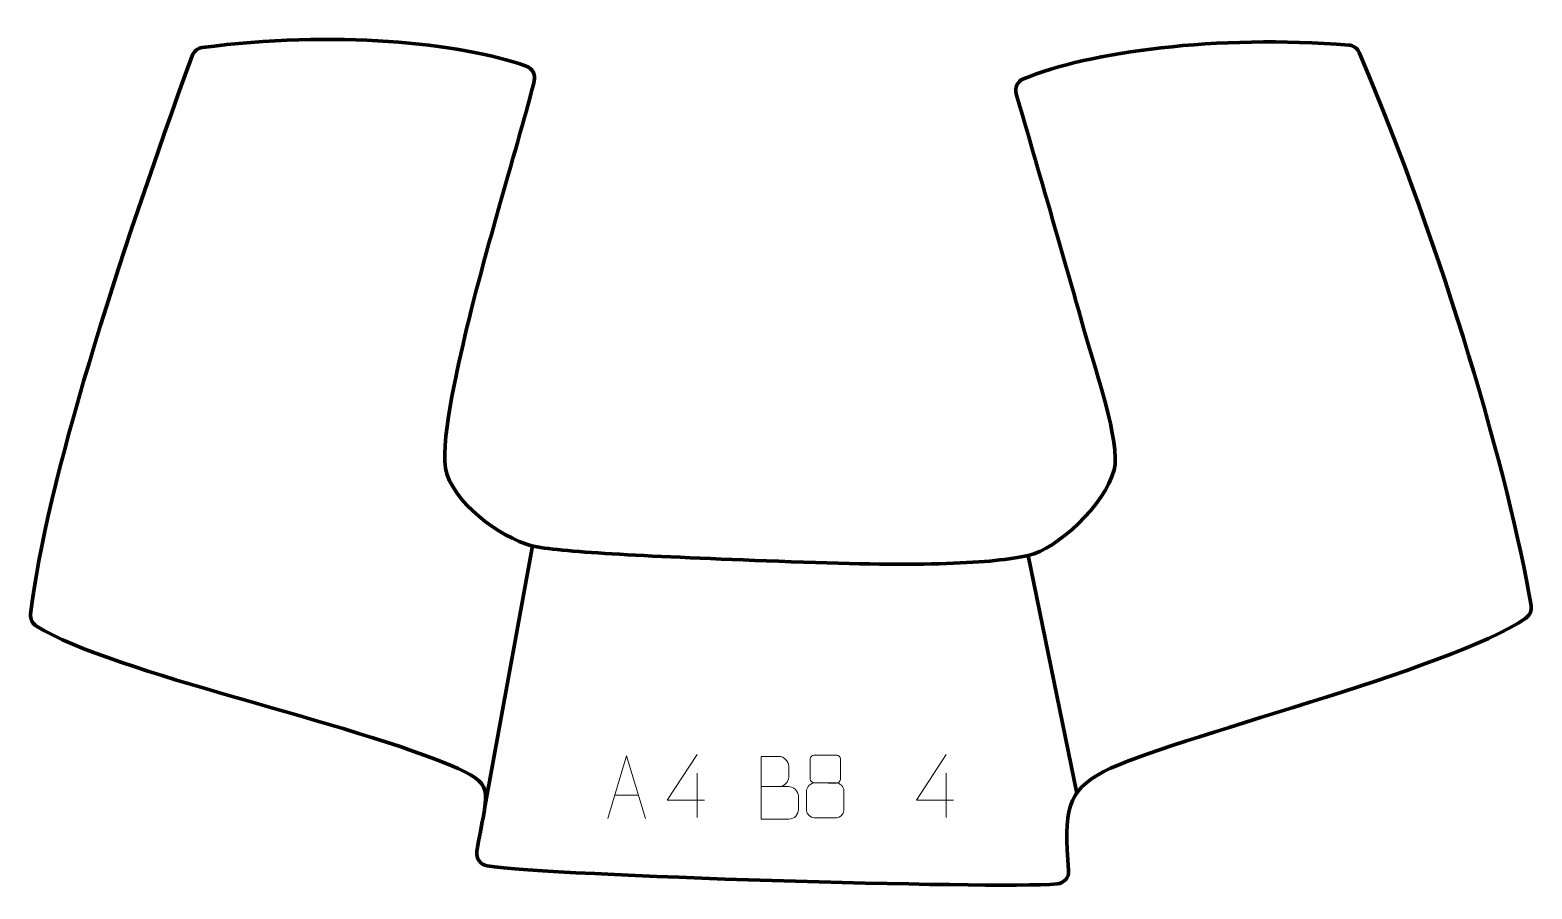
# Model space of a CAD drawing. Header units: millimetres. Extents: x -301 to 296, y -174 to 168.
import ezdxf

# ---------------------------------------------------------------- set-up
doc = ezdxf.new("R2010")
doc.units = ezdxf.units.MM
doc.header["$MEASUREMENT"] = 0
for name, color, linetype in [('layer 1', 7, 'Continuous'), ('layer 2', 7, 'Continuous'), ('layer 3', 7, 'Continuous')]:
    doc.layers.add(name, color=color, linetype=linetype)

msp = doc.modelspace()

# ---------------------------------------------------------------- linework, layer by layer
at = {"layer": 'layer 1', "color": 250, "lineweight": 9}
for points, knots in [([(-71.1636, -145.6136), (-71.1636, -145.6136), (-63.7926, -120.6601), (-63.7926, -120.6601), (-63.7926, -120.6601), (-63.7926, -120.6601), (-56.2227, -145.6136), (-56.2227, -145.6136)], [0, 0, 0, 0, 0.33333333, 0.33333333, 0.33333333, 0.33333333, 1, 1, 1, 1]), ([(-32.749, -138.2929), (-32.749, -138.2929), (-47.5707, -138.2929), (-47.5707, -138.2929), (-47.5707, -138.2929), (-47.5707, -138.2929), (-35.6931, -120.2224), (-35.6931, -120.2224)], [0, 0, 0, 0, 0.33333333, 0.33333333, 0.33333333, 0.33333333, 1, 1, 1, 1]), ([(-10.2046, -132.9107), (-6.566, -132.9103), (-2.9789, -132.9103), (0.6605, -132.9107), (0.6605, -132.9107), (2.6359, -132.928), (4.5595, -134.6641), (4.5595, -136.7137), (4.5595, -136.7137), (4.5591, -137.8423), (4.5591, -140.8917), (4.5595, -142.0206), (4.5595, -142.0206), (4.5771, -143.8785), (3.035, -145.8924), (0.7135, -145.8755), (0.7135, -145.8755), (-2.9263, -145.8751), (-6.5657, -145.8751), (-10.2046, -145.8755), (-10.2046, -145.8755), (-10.2046, -137.5572), (-10.2046, -129.2394), (-10.2046, -120.9219), (-10.2046, -120.9219), (-7.8309, -120.9219), (-5.4568, -120.9219), (-3.0826, -120.9219), (-3.0826, -120.9219), (-1.4018, -120.9043), (0.695, -122.8148), (0.7127, -124.7772), (0.7127, -124.7772), (0.7123, -126.8433), (0.7123, -126.9893), (0.7127, -129.0558), (0.7127, -129.0558), (0.73, -131.1219), (-1.1245, -132.928), (-3.1345, -132.9107)], [0, 0, 0, 0, 0.09090909, 0.09090909, 0.09090909, 0.09090909, 0.18181818, 0.18181818, 0.18181818, 0.18181818, 0.27272727, 0.27272727, 0.27272727, 0.27272727, 0.36363636, 0.36363636, 0.36363636, 0.36363636, 0.45454545, 0.45454545, 0.45454545, 0.45454545, 0.54545455, 0.54545455, 0.54545455, 0.54545455, 0.63636364, 0.63636364, 0.63636364, 0.63636364, 0.72727273, 0.72727273, 0.72727273, 0.72727273, 0.81818182, 0.81818182, 0.81818182, 0.81818182, 1, 1, 1, 1]), ([(9.2745, -121.8995), (9.2745, -124.1125), (9.2745, -127.7948), (9.2745, -130.0081), (9.2745, -130.0081), (9.2895, -130.5155), (10.0969, -131.4469), (10.797, -131.4457), (10.797, -131.4457), (13.7669, -131.4455), (16.7371, -131.5304), (19.7075, -131.5307), (19.7075, -131.5307), (20.5046, -131.5265), (21.2253, -130.7362), (21.2227, -130.0155), (21.2227, -130.0155), (21.2224, -127.7995), (21.2224, -124.1148), (21.2227, -121.8995), (21.2227, -121.8995), (21.2042, -121.1887), (20.5928, -120.4283), (19.7589, -120.4357), (19.7589, -120.4357), (16.7418, -120.436), (13.7249, -120.436), (10.7083, -120.4357), (10.7083, -120.4357), (10.0819, -120.4281), (9.2578, -121.1391), (9.2745, -121.8995)], [0, 0, 0, 0, 0.11111111, 0.11111111, 0.11111111, 0.11111111, 0.22222222, 0.22222222, 0.22222222, 0.22222222, 0.33333333, 0.33333333, 0.33333333, 0.33333333, 0.44444444, 0.44444444, 0.44444444, 0.44444444, 0.55555556, 0.55555556, 0.55555556, 0.55555556, 0.66666667, 0.66666667, 0.66666667, 0.66666667, 0.77777778, 0.77777778, 0.77777778, 0.77777778, 1, 1, 1, 1]), ([(66.251, -138.2929), (66.251, -138.2929), (51.4293, -138.2929), (51.4293, -138.2929), (51.4293, -138.2929), (51.4293, -138.2929), (63.3069, -120.2224), (63.3069, -120.2224)], [0, 0, 0, 0, 0.33333333, 0.33333333, 0.33333333, 0.33333333, 1, 1, 1, 1]), ([(7.8157, -134.4177), (7.8157, -137.5885), (7.8157, -139.2906), (7.8157, -142.462), (7.8157, -142.462), (7.8072, -143.6839), (9.5051, -145.3766), (10.7577, -145.3851), (10.7577, -145.3851), (13.7408, -145.3848), (16.7241, -145.3848), (19.7075, -145.3851), (19.7075, -145.3851), (21.0308, -145.3734), (22.6512, -143.7518), (22.6401, -142.4526), (22.6401, -142.4526), (22.6398, -139.2844), (22.6398, -137.5856), (22.6401, -134.4177), (22.6401, -134.4177), (22.5704, -133.0373), (20.9926, -131.4587), (19.6872, -131.4648), (19.6872, -131.4648), (16.7106, -131.4651), (13.734, -131.4651), (10.7577, -131.4648), (10.7577, -131.4648), (9.6782, -131.4584), (7.8319, -133.0373), (7.8157, -134.4177)], [0, 0, 0, 0, 0.11111111, 0.11111111, 0.11111111, 0.11111111, 0.22222222, 0.22222222, 0.22222222, 0.22222222, 0.33333333, 0.33333333, 0.33333333, 0.33333333, 0.44444444, 0.44444444, 0.44444444, 0.44444444, 0.55555556, 0.55555556, 0.55555556, 0.55555556, 0.66666667, 0.66666667, 0.66666667, 0.66666667, 0.77777778, 0.77777778, 0.77777778, 0.77777778, 1, 1, 1, 1])]:
    msp.add_open_spline(points, degree=3, knots=knots, dxfattribs=at)
for points in [[(-35.6931, -127.5318), (-35.6931, -127.5318), (-35.6931, -145.1965), (-35.6931, -145.1965)], [(63.3069, -127.5318), (63.3069, -127.5318), (63.3069, -145.1965), (63.3069, -145.1965)], [(-68.441, -136.3642), (-68.441, -136.3642), (-58.9453, -136.3642), (-58.9453, -136.3642)]]:
    msp.add_open_spline(points, degree=3, dxfattribs=at)
at = {"layer": 'layer 2', "color": 230, "lineweight": 200}
msp.add_open_spline([(1.6451, -43.5642), (-51.4499, -41.5554), (-84.9298, -40.0472), (-99.2977, -37.6573), (-99.2977, -37.6573), (-110.7776, -35.7476), (-130.7214, -22.3305), (-135.2172, -8.5786), (-135.2172, -8.5786), (-138.5557, 1.6338), (-130.3947, 35.3819), (-128.7116, 42.9073), (-128.7116, 42.9073), (-121.1444, 76.7417), (-103.9194, 132.6211), (-100.4214, 147.6599), (-100.4214, 147.6599), (-99.8513, 150.1105), (-101.2092, 152.6057), (-103.5905, 153.4452), (-103.5905, 153.4452), (-130.2878, 162.8574), (-180.337, 167.7988), (-232.4014, 160.8127), (-232.4014, 160.8127), (-234.236, 160.5665), (-235.7807, 159.3187), (-236.41, 157.5858), (-236.41, 157.5858), (-265.8747, 76.4636), (-294.4686, -12.0981), (-300.6035, -64.35), (-300.6035, -64.35), (-300.8295, -66.2742), (-299.915, -68.1489), (-298.2567, -69.1616), (-298.2567, -69.1616), (-266.9612, -88.2782), (-172.7753, -107.1665), (-130.6732, -125.7948), (-130.6732, -125.7948), (-115.3942, -132.5552), (-119.4701, -135.3656), (-123.2577, -158.7569), (-123.2577, -158.7569), (-123.6977, -161.4762), (-121.8302, -164.0357), (-119.0942, -164.4537), (-119.0942, -164.4537), (-93.067, -168.428), (81.1228, -173.6212), (107.3762, -171.6249), (107.3762, -171.6249), (110.1364, -171.4153), (112.1916, -169.0037), (111.9579, -166.259), (111.9579, -166.259), (109.9489, -142.6486), (111.1573, -134.5965), (125.9919, -126.9103), (125.9919, -126.9103), (150.6695, -114.1249), (263.4765, -86.7279), (293.6865, -65.9378), (293.6865, -65.9378), (295.2871, -64.8362), (296.098, -62.915), (295.7681, -61.0061), (295.7681, -61.0061), (286.8011, -9.1649), (261.2858, 79.4388), (227.4537, 158.8388), (227.4537, 158.8388), (226.731, 160.535), (225.1203, 161.697), (223.2752, 161.8431), (223.2752, 161.8431), (170.9079, 165.9873), (120.1168, 159.2333), (93.9706, 148.383), (93.9706, 148.383), (91.6386, 147.4154), (90.4186, 144.8498), (91.1211, 142.4339), (91.1211, 142.4339), (95.4313, 127.6077), (110.3373, 76.2604), (119.733, 42.8878), (119.733, 42.8878), (121.8228, 35.465), (132.8076, 3.3048), (130.0289, -7.0744), (130.0289, -7.0744), (126.2875, -21.0502), (107.2791, -38.5202), (95.92, -41.0512), (95.92, -41.0512), (81.7033, -44.2192), (54.7396, -45.5731), (1.6451, -43.5642)], degree=3, knots=[0, 0, 0, 0, 0.03846154, 0.03846154, 0.03846154, 0.03846154, 0.07692308, 0.07692308, 0.07692308, 0.07692308, 0.11538462, 0.11538462, 0.11538462, 0.11538462, 0.15384615, 0.15384615, 0.15384615, 0.15384615, 0.19230769, 0.19230769, 0.19230769, 0.19230769, 0.23076923, 0.23076923, 0.23076923, 0.23076923, 0.26923077, 0.26923077, 0.26923077, 0.26923077, 0.30769231, 0.30769231, 0.30769231, 0.30769231, 0.34615385, 0.34615385, 0.34615385, 0.34615385, 0.38461538, 0.38461538, 0.38461538, 0.38461538, 0.42307692, 0.42307692, 0.42307692, 0.42307692, 0.46153846, 0.46153846, 0.46153846, 0.46153846, 0.5, 0.5, 0.5, 0.5, 0.53846154, 0.53846154, 0.53846154, 0.53846154, 0.57692308, 0.57692308, 0.57692308, 0.57692308, 0.61538462, 0.61538462, 0.61538462, 0.61538462, 0.65384615, 0.65384615, 0.65384615, 0.65384615, 0.69230769, 0.69230769, 0.69230769, 0.69230769, 0.73076923, 0.73076923, 0.73076923, 0.73076923, 0.76923077, 0.76923077, 0.76923077, 0.76923077, 0.80769231, 0.80769231, 0.80769231, 0.80769231, 0.84615385, 0.84615385, 0.84615385, 0.84615385, 0.88461538, 0.88461538, 0.88461538, 0.88461538, 0.92307692, 0.92307692, 0.92307692, 0.92307692, 1, 1, 1, 1], dxfattribs=at)
at = {"layer": 'layer 3', "color": 142, "lineweight": 200}
for points in [[(-101.1736, -37.2547), (-101.1736, -37.2547), (-120.1726, -141.7894), (-120.1726, -141.7894)], [(95.9201, -41.0513), (95.9201, -41.0513), (115.1549, -135.5079), (115.1549, -135.5079)]]:
    msp.add_open_spline(points, degree=3, dxfattribs=at)

doc.saveas('drawing.dxf')
